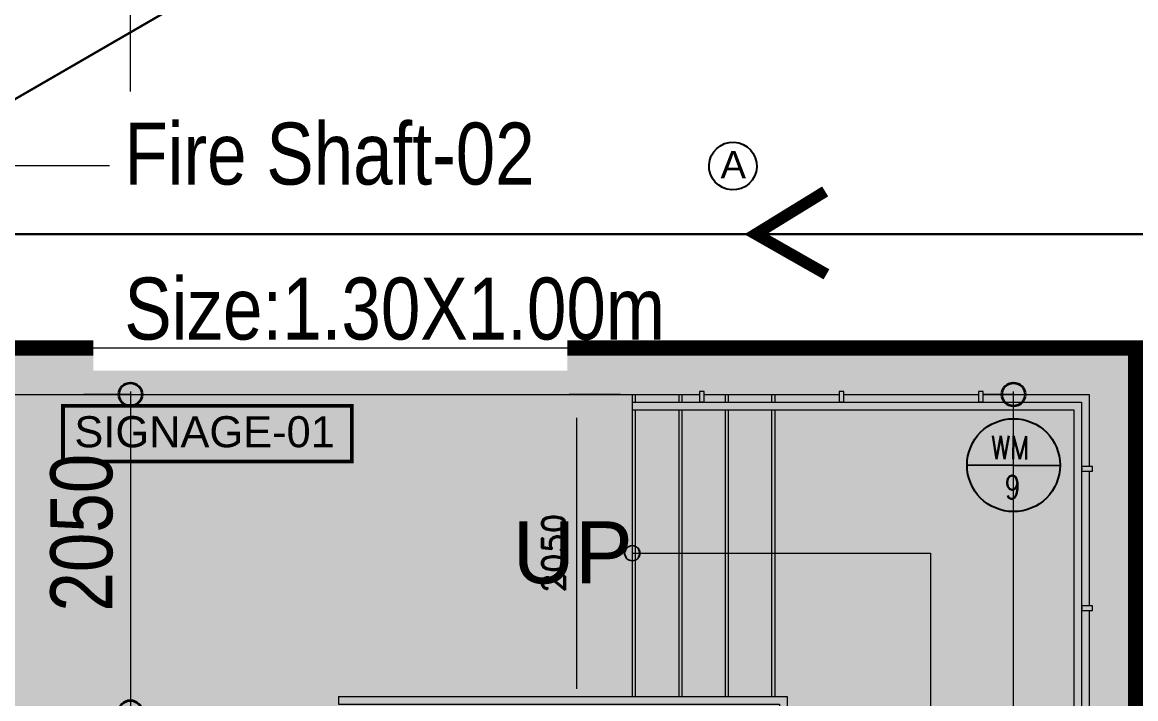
# Model space of a CAD drawing. Header units: millimetres. Extents: x 1706 to 249912, y -487248 to 27192.
# Drawn here: x 93299 to 100486, y -465312 to -460945 of the extents above; entities that cross this region are included whole.
import ezdxf

# ---------------------------------------------------------------- set-up
doc = ezdxf.new("R2010")
doc.units = ezdxf.units.MM
doc.linetypes.add('HIDDEN', pattern=[0.375, 0.25, -0.125])
doc.layers.get('0').update_dxf_attribs({"color": 251})
doc.layers.get('Defpoints').update_dxf_attribs({"color": 251})
for name, color, linetype, lineweight in [('A-ANNO-DIMS', 251, 'Continuous', 5), ('A-ANNO-DIMS-200', 251, 'Continuous', 5), ('A-FLOR-HRAL', 251, 'Continuous', 5), ('A-WALL', 251, 'Continuous', 5), ('A-WALL-PATT', 251, 'Continuous', 25), ('M-FIRE-FHC', 251, 'Continuous', 9), ('McD-Fire', 1, 'Continuous', 13), ('McD-Travel-Distance', 192, 'Continuous', 13), ('S-STRS', 251, 'Continuous', 5), ('S-STRS-ANNO', 251, 'Continuous', 5), ('S-STRS-IDEN', 251, 'Continuous', 5)]:
    doc.layers.add(name, color=color, linetype=linetype, lineweight=lineweight)
for name, color, linetype in [('FF-FAS-EQUIPMENTS', 5, 'Continuous'), ('FIRE DISTANCE', 1, 'HIDDEN'), ('I-ANNO-HTCH', 251, 'Continuous'), ('McD-SIGNAGES', 6, 'Continuous'), ('PHE-MULTI SENSOR DETECTOR (ABOVE', 3, 'Continuous'), ('SINAGES', 6, 'Continuous'), ('TRAVEL DISTANCE', 1, 'Continuous')]:
    doc.layers.add(name, color=color, linetype=linetype)
doc.styles.add('Arial', font='arial.ttf', dxfattribs={"height": 300})
doc.styles.add('Arial Narrow', font='ARIALN.TTF', dxfattribs={"height": 450})
doc.styles.add('ROMAN', font='romans.shx', dxfattribs={"width": 0.8})
doc.styles.add('romand', font='romand.shx')
doc.styles.add('Swis721 Cn BT', font='swissc.ttf', dxfattribs={"height": 395.68567})
doc.dimstyles.new('DIM 200', dxfattribs={"dimtxt": 150, "dimasz": 150, "dimexe": 50, "dimexo": 75, "dimgap": 75, "dimtad": 1, "dimdec": 0, "dimrnd": 5, "dimdsep": 46, "dimtxsty": 'romand', "dimcen": 0, "dimclrd": 7, "dimclre": 7, "dimclrt": 7, "dimadec": 0, "dimazin": 0, "dimtfac": 1, "dimtdec": 0, "dimtmove": 2, "dimatfit": 3, "dimfxl": 1, "dimtolj": 1, "dimtzin": 0, "dimarcsym": 0})
doc.dimstyles.new('RSP_DIM_2_0mm__DOT_', dxfattribs={"dimscale": 304.8, "dimtxt": 409.372389, "dimasz": 1.968504, "dimexe": 0.984252, "dimexo": 0.0625, "dimgap": 0, "dimtad": 1, "dimdec": 0, "dimrnd": 5, "dimzin": 0, "dimdsep": 46, "dimtxsty": 'Arial Narrow', "dimblk1": 'DOTSMALL', "dimblk2": 'DOTSMALL', "dimsah": 1, "dimcen": 0.09, "dimdle": 0.065617, "dimazin": 0, "dimtfac": 1, "dimtdec": 4, "dimtix": 1, "dimtmove": 0, "dimatfit": 3, "dimfxl": 0.656168, "dimfxlon": 1, "dimtvp": 1, "dimtolj": 1, "dimtzin": 0, "dimarcsym": 2})
doc.dimstyles.new('RSP_DIM_2_0mm__DOT__1', dxfattribs={"dimscale": 304.8, "dimtxt": 409.372389, "dimasz": 1.968504, "dimexe": 0.984252, "dimexo": 0.0625, "dimgap": 0, "dimtad": 1, "dimdec": 0, "dimrnd": 5, "dimzin": 0, "dimdsep": 46, "dimtxsty": 'Arial Narrow', "dimblk1": 'DOTSMALL', "dimblk2": 'DOTSMALL', "dimsah": 1, "dimcen": 0.09, "dimdle": 0.065617, "dimazin": 0, "dimtfac": 1, "dimtdec": 4, "dimtix": 1, "dimtmove": 2, "dimatfit": 3, "dimfxl": 0.656168, "dimfxlon": 1, "dimtvp": 1, "dimtolj": 1, "dimtzin": 0, "dimarcsym": 2})

# ---------------------------------------------------------------- blocks, each defined once
blk = doc.blocks.new('*D1159')
at = {"layer": 'Defpoints', "color": 0, "transparency": 16777216}
for p in [(-14007.4, 0), (-13650, 0), (-13650, -2050)]:
    blk.add_point(p, dxfattribs=at)
at = {"layer": 'McD-Fire', "color": 7, "lineweight": -2, "transparency": 16777216}
for p, q in [((-13725, 0), (-14057.4, 0)), ((-14007.4, -1900), (-14007.4, -150)), ((-13725, -2050), (-14057.4, -2050))]:
    blk.add_line(p, q, dxfattribs=at)
at = {"layer": 'McD-Fire', "color": 7, "transparency": 16777216}
for points in [[(-14032.4, -150), (-13982.4, -150), (-14007.4, 0)], [(-14032.4, -1900), (-13982.4, -1900), (-14007.4, -2050)]]:
    blk.add_solid(points, dxfattribs=at)
at = {"layer": 'McD-Fire', "color": 7, "transparency": 16777216, "insert": (-14157.4, -1025), "char_height": 150, "attachment_point": 5, "rotation": 90, "style": 'romand'}
blk.add_mtext('\\A1;2050', dxfattribs=at)
blk = doc.blocks.new('A$C2d0f243c')
at = {"layer": 'TRAVEL DISTANCE', "color": 7, "ltscale": 30, "const_width": 75}
blk.add_lwpolyline([(-446.8, 277.3), (0, 0), (-457.5, -257.9)], dxfattribs=at)
blk = doc.blocks.new('Above false ceiling')
at = {"extrusion": (0.007291, -0.048425, 0.9988)}
blk.add_circle((-0.1, 0.5, 0), 192.7, dxfattribs=at)
at = {"style": 'Arial'}
blk.add_text('A', height=222.3, rotation=0.00007, dxfattribs=at).set_placement((-100.5, -100, 0))
blk = doc.blocks.new('A$C68f52299')
at = {"layer": 'SINAGES', "color": 151, "const_width": 32.7}
blk.add_lwpolyline([(-1268.1, 488), (1268.1, 488), (1268.1, 0), (-1268.1, 0)], close=True, dxfattribs=at)
at = {"layer": 'SINAGES', "color": 7, "extrusion": (-7.03685e-08, 2.93977e-07, 1), "insert": (-1168.1, 397.4), "char_height": 272.72, "attachment_point": 1, "text_direction": (1, 0, 0), "style": 'Arial'}
blk.add_mtext_dynamic_manual_height_columns('SIGNAGE-01', width=4188.619, gutter_width=13.6, heights=[0], dxfattribs=at)
blk = doc.blocks.new('water mist-9ltr')
at = {"color": 72, "ltscale": 2}
blk.add_lwpolyline([(-300, 0), (300, 0)], dxfattribs=at)
blk.add_circle((0, 0), 300, dxfattribs=at)
at = {"color": 160, "ltscale": 2, "style": 'ROMAN', "width": 0.8}
for s, p in [('WM', (-145.8, 38.3)), ('9', (-56, -216.6))]:
    blk.add_text(s, height=150, dxfattribs=at).set_placement(p)
blk = doc.blocks.new('Railing - 40 x 12mm-V4-2ND FLOOR PLAN_')
at = {"layer": 'A-FLOR-HRAL'}
for p, q in [((50, 15), (-20, 15)), ((-20, 6), (-17.5, 6)), ((50, -15), (50, 15)), ((-17.5, -6), (-20, -6)), ((-20, -15), (50, -15))]:
    blk.add_line(p, q, dxfattribs=at)
at = {"layer": 'A-FLOR-HRAL', "flags": 128}
blk.add_lwpolyline([(-17.5, 6), (-17.8, 3.1), (-17.9, 0), (-17.8, -3.1), (-17.5, -6)], dxfattribs=at)
blk = doc.blocks.new('Railing - 40 x 12mm-V5-2ND FLOOR PLAN_')
at = {"layer": 'A-FLOR-HRAL'}
for p, q in [((50, 15), (-20, 15)), ((-20, 6), (-17.5, 6)), ((50, -15), (50, 15)), ((-17.5, -6), (-20, -6)), ((-20, -15), (50, -15))]:
    blk.add_line(p, q, dxfattribs=at)
at = {"layer": 'A-FLOR-HRAL', "flags": 128}
blk.add_lwpolyline([(-17.5, 6), (-17.8, 3.1), (-17.9, 0), (-17.8, -3.1), (-17.5, -6)], dxfattribs=at)
blk = doc.blocks.new('Railing - 40 x 12mm-V6-2ND FLOOR PLAN_')
at = {"layer": 'A-FLOR-HRAL'}
for p, q in [((-57.1, -6), (-57.1, 6)), ((-57.1, 6), (-38, 6)), ((50, 15), (-39, 15)), ((-38, 6), (-17.5, 6)), ((-38, 6), (-38, -6)), ((50, -15), (50, 15)), ((-38, -6), (-57.1, -6)), ((-39, -15), (50, -15)), ((-17.5, -6), (-38, -6))]:
    blk.add_line(p, q, dxfattribs=at)
at = {"layer": 'A-FLOR-HRAL', "flags": 128}
for points in [[(-39, 15), (-39.8, 14.7), (-40.5, 13.9), (-41.2, 12.5), (-41.8, 10.7), (-42.3, 8.5), (-42.7, 6)], [(-17.5, 6), (-17.8, 3.1), (-17.9, 0), (-17.8, -3.1), (-17.5, -6)], [(-42.7, -6), (-42.3, -8.5), (-41.8, -10.7), (-41.2, -12.5), (-40.5, -13.9), (-39.8, -14.7), (-39, -15)]]:
    blk.add_lwpolyline(points, dxfattribs=at)
blk = doc.blocks.new('Railing - Railing-1463117-2ND FLOOR PLAN_')
at = {"rotation": 90}
for name, p in [('Railing - 40 x 12mm-V4-2ND FLOOR PLAN_', (32458.5, -463377.4)), ('Railing - 40 x 12mm-V5-2ND FLOOR PLAN_', (33358.5, -463377.4)), ('Railing - 40 x 12mm-V5-2ND FLOOR PLAN_', (34258.5, -463377.4))]:
    blk.add_blockref(name, p, dxfattribs=at)
for name, p in [('Railing - 40 x 12mm-V5-2ND FLOOR PLAN_', (34928.5, -463827.4)), ('Railing - 40 x 12mm-V5-2ND FLOOR PLAN_', (34928.5, -464727.4)), ('Railing - 40 x 12mm-V6-2ND FLOOR PLAN_', (34928.5, -465847.4))]:
    blk.add_blockref(name, p)
blk = doc.blocks.new('Top Rail Type - Top Rail_Internal_-2413935-2ND FLOOR PLAN_')
at = {"layer": 'A-FLOR-HRAL'}
for p, q in [((30113.5, -465297.4), (30113.5, -465347.4)), ((30113.5, -465297.4), (32008.5, -465297.4)), ((32008.5, -465297.4), (33008.5, -465297.4)), ((33008.5, -465297.4), (33008.5, -466428.8)), ((30113.5, -465347.4), (32008.5, -465347.4)), ((32008.5, -465347.4), (32958.5, -465347.4)), ((32958.5, -465347.4), (32958.5, -466452.1)), ((32958.5, -466452.1), (33008.5, -466428.8))]:
    blk.add_line(p, q, dxfattribs=at)
blk = doc.blocks.new('Top Rail Type - Top Rail_Internal_-1463152-2ND FLOOR PLAN_')
at = {"layer": 'A-FLOR-HRAL'}
for p, q in [((32008.5, -463397.4), (32008.5, -463447.4)), ((32008.5, -463397.4), (32908.5, -463397.4)), ((32908.5, -463397.4), (34908.5, -463397.4)), ((34908.5, -463397.4), (34908.5, -465097.4)), ((32008.5, -463447.4), (32908.5, -463447.4)), ((32908.5, -463447.4), (34858.5, -463447.4)), ((34858.5, -463447.4), (34858.5, -465097.4)), ((34858.5, -465097.4), (34858.5, -465566.1)), ((34908.5, -465097.4), (34908.5, -465542.8)), ((34858.5, -465566.1), (34908.5, -465542.8))]:
    blk.add_line(p, q, dxfattribs=at)
blk = doc.blocks.new('DIMBLOCK140-2ND FLOOR PLAN_')
at = {"layer": 'A-ANNO-DIMS-200', "lineweight": 35, "transparency": 16777216}
h = blk.add_hatch(color=256, dxfattribs=at)
edge = h.paths.add_edge_path()
edge.add_arc((214332.6, -463347.4), 75, 0, 360)
h = blk.add_hatch(color=256, dxfattribs=at)
edge = h.paths.add_edge_path()
edge.add_arc((214332.6, -470147.4), 75, 0, 360)
at = {"layer": 'A-ANNO-DIMS-200', "transparency": 16777216}
for p, q in [((214332.6, -470167.4), (214332.6, -463327.4)), ((214332.6, -463347.4), (214132.6, -463347.4)), ((214332.6, -463347.4), (214632.6, -463347.4)), ((214332.6, -470147.4), (214132.6, -470147.4)), ((214332.6, -470147.4), (214632.6, -470147.4))]:
    blk.add_line(p, q, dxfattribs=at)
at = {"layer": 'A-ANNO-DIMS-200', "lineweight": 35, "transparency": 16777216}
for centre in [(214332.6, -463347.4), (214332.6, -470147.4)]:
    blk.add_circle(centre, 75, dxfattribs=at)
at = {"layer": 'A-ANNO-DIMS-200', "color": 0, "transparency": 16777216, "insert": (213815.7, -467508.5), "char_height": 400, "width": 904.518, "attachment_point": 1, "rotation": 90, "line_spacing_factor": 0.974696, "style": 'Arial Narrow'}
blk.add_mtext('6800', dxfattribs=at)
blk = doc.blocks.new('_DotSmall')
at = {"color": 0, "linetype": 'ByBlock', "const_width": 0.5}
blk.add_lwpolyline([(-0.0625, 0, 1), (0.0625, 0, 1)], format="xyb", close=True, dxfattribs=at)
blk = doc.blocks.new('DIMBLOCK141-2ND FLOOR PLAN_')
at = {"layer": 'A-ANNO-DIMS-200', "lineweight": 35, "transparency": 16777216}
h = blk.add_hatch(color=256, dxfattribs=at)
edge = h.paths.add_edge_path()
edge.add_arc((208632.7, -447947.4), 75, 0, 360)
h = blk.add_hatch(color=256, dxfattribs=at)
edge = h.paths.add_edge_path()
edge.add_arc((208632.7, -463047.4), 75, 0, 360)
at = {"layer": 'A-ANNO-DIMS-200', "transparency": 16777216}
for p, q in [((208632.7, -447947.4), (208332.7, -447947.4)), ((208632.7, -463067.4), (208632.7, -447927.4)), ((208632.7, -447947.4), (208832.7, -447947.4)), ((208632.7, -463047.4), (208432.7, -463047.4)), ((208632.7, -463047.4), (208932.7, -463047.4))]:
    blk.add_line(p, q, dxfattribs=at)
at = {"layer": 'A-ANNO-DIMS-200', "lineweight": 35, "transparency": 16777216}
for centre in [(208632.7, -447947.4), (208632.7, -463047.4)]:
    blk.add_circle(centre, 75, dxfattribs=at)
at = {"layer": 'A-ANNO-DIMS-200', "color": 0, "transparency": 16777216, "insert": (208115.8, -455968.5), "char_height": 400, "width": 1130.648, "attachment_point": 1, "rotation": 90, "line_spacing_factor": 0.974696, "style": 'Arial Narrow'}
blk.add_mtext('15100', dxfattribs=at)
blk = doc.blocks.new('DIMBLOCK142-2ND FLOOR PLAN_')
at = {"layer": 'A-ANNO-DIMS-200', "lineweight": 35, "transparency": 16777216}
h = blk.add_hatch(color=256, dxfattribs=at)
edge = h.paths.add_edge_path()
edge.add_arc((208632.7, -463347.4), 75, 0, 360)
h = blk.add_hatch(color=256, dxfattribs=at)
edge = h.paths.add_edge_path()
edge.add_arc((208632.7, -465397.4), 75, 0, 360)
at = {"layer": 'A-ANNO-DIMS-200', "transparency": 16777216}
for p, q in [((208632.7, -463327.4), (208632.7, -465417.4)), ((208632.7, -463347.4), (208332.7, -463347.4)), ((208632.7, -463347.4), (208832.7, -463347.4)), ((208632.7, -465397.4), (208432.7, -465397.4)), ((208632.7, -465397.4), (208932.7, -465397.4))]:
    blk.add_line(p, q, dxfattribs=at)
at = {"layer": 'A-ANNO-DIMS-200', "lineweight": 35, "transparency": 16777216}
for centre in [(208632.7, -463347.4), (208632.7, -465397.4)]:
    blk.add_circle(centre, 75, dxfattribs=at)
at = {"layer": 'A-ANNO-DIMS-200', "color": 0, "transparency": 16777216, "insert": (208115.8, -464749.3), "char_height": 400, "width": 904.518, "attachment_point": 1, "rotation": 90, "line_spacing_factor": 0.974696, "style": 'Arial Narrow'}
blk.add_mtext('2050', dxfattribs=at)
blk = doc.blocks.new('zw$3B71')
at = {"layer": 'I-ANNO-HTCH', "true_color": 0x4554a5, "transparency": 33554523}
h = blk.add_hatch(color=175, dxfattribs=at)
h.dxf.hatch_style = 1
h.paths.add_polyline_path([(-10400, -7100), (-17800, -7100), (-17800, -2050), (-18996, -2050), (-19000, 300), (-10400, 300)])
at = {"layer": 'FIRE DISTANCE', "linetype": 'Continuous', "ltscale": 100}
blk.add_lwpolyline([(-17800, -2050, 100, 100, 0), (-17798.5, -7100, 100, 100, 0), (-10400, -7100, 100, 100, 0), (-10400, 300, 100, 100, 0), (-17798.5, 300, 0, 0, 0)], format="xyseb", dxfattribs=at)
at = {"layer": 'McD-Travel-Distance', "ltscale": 100, "xscale": -1, "rotation": 359.762637984897}
blk.add_blockref('A$C2d0f243c', (-12852.5, 1035.1), dxfattribs=at)
at = {"layer": 'McD-Fire'}
dim = blk.add_aligned_dim(p1=(-13650, -2050), p2=(-13650, 0), distance=357.4, dimstyle='DIM 200', dxfattribs=at)
dim.commit()
dim.dimension.update_dxf_attribs({"geometry": '*D1159', "text_midpoint": (-14157.4, -1025)})
at = {"layer": 'McD-Fire', "color": 7, "insert": (-16927.9, 1754.7), "char_height": 400, "width": 2658.239, "attachment_point": 1, "line_spacing_factor": 1.5, "style": 'Swis721 Cn BT', "bg_fill": 2}
blk.add_mtext('Fire Shaft-02\\PSize:1.30X1.00m', dxfattribs=at)
at = {"layer": 'McD-Fire'}
blk.add_lwpolyline([(-10400, -7100), (-17800, -7100), (-17800, -2050), (-18996, -2050), (-19000, 300), (-10400, 300)], close=True, dxfattribs=at)
at = {"layer": 'McD-Travel-Distance', "const_width": 15}
for points in [[(-18033.5, -805.7), (-19030.2, -805.7, -0.414214), (-19530.2, -305.7), (-19530.2, 525.6, -0.231539), (-19337.1, 920.4), (6219.7, 15707.7)], [(-3042.4, -6384), (-6923.1, 1035.1), (-18782, 1035.1, 0.40931), (-19281.9, 543.5), (-19291.6, -32.8, 0.419134), (-18791.6, -541.2), (-18033.5, -541.2)]]:
    blk.add_lwpolyline(points, format="xyb", dxfattribs=at)
at = {"layer": 'McD-Fire'}
blk.add_leader([(-18350.4, -2250), (-18350.4, 1476.8), (-17024.7, 1476.8)], dimstyle='DIM 200', override={"dimasz": 300, "dimgap": 75, "dimtad": 0}, dxfattribs=at)
blk = doc.blocks.new('A$Cdfc9e3fe')
at = {"layer": 'A-WALL-PATT'}
for points in [[(-19000, 0), (-13215, 0), (-13213, 20), (-13185, 20), (-13185, 0), (-12315, 0), (-12313, 20), (-12285, 20), (-12285, 0), (-11415, 0), (-11413, 20), (-11385, 20), (-11385, 0), (-7700, 0), (-7700, 300), (-19000, 300)], [(-10700, -7100), (-10400, -7100), (-10400, 0), (-10700, 0), (-10700, -465), (-10680, -467), (-10680, -495), (-10700, -495), (-10700, -1365), (-10680, -1367), (-10680, -1395), (-10700, -1395), (-10700, -2485), (-10680, -2487), (-10680, -2515), (-10700, -2515), (-10700, -6800)]]:
    blk.add_hatch(color=256, dxfattribs=at).paths.add_polyline_path(points)
at = {"layer": 'S-STRS-ANNO'}
blk.add_hatch(color=256, dxfattribs=at).paths.add_polyline_path([(-13650, -1075), (-13614.6, -1060.4), (-13600, -1025), (-13614.6, -989.6), (-13650, -975), (-13685.4, -989.6), (-13700, -1025), (-13685.4, -1060.4)])
h = blk.add_hatch(color=256, dxfattribs=at)
edge = h.paths.add_edge_path()
edge.add_arc((-13650, -1025), 50, 0, 360)
at = {"layer": 'A-WALL'}
for p, q in [((-7700, 300), (-19000, 300)), ((-19000, 0), (-13214.4, 0)), ((-13185.6, 0), (-12314.4, 0)), ((-12285.6, 0), (-11414.4, 0)), ((-11385.6, 0), (-10700, 0)), ((-10700, 0), (-10700, -465.6)), ((-10700, -494.4), (-10700, -1365.6)), ((-10700, -1394.4), (-10700, -2485.6))]:
    blk.add_line(p, q, dxfattribs=at)
at = {"layer": 'S-STRS'}
for p, q in [((-13650, 0), (-13650, -50)), ((-13630, 0), (-13630, -50)), ((-13350, 0), (-13350, -50)), ((-13330, 0), (-13330, -50)), ((-13050, 0), (-13050, -50)), ((-13030, 0), (-13030, -50)), ((-12750, 0), (-12750, -50)), ((-12730, 0), (-12730, -50)), ((-13650, -100), (-13650, -1950)), ((-13630, -100), (-13630, -1950)), ((-13350, -100), (-13350, -1950)), ((-13330, -100), (-13330, -1950)), ((-13050, -100), (-13050, -1950)), ((-13030, -100), (-13030, -1950)), ((-12750, -100), (-12750, -1950)), ((-12730, -100), (-12730, -1950))]:
    blk.add_line(p, q, dxfattribs=at)
at = {"layer": 'S-STRS-ANNO'}
for p, q in [((-13685.4, -989.6), (-13700, -1025)), ((-13650, -975), (-13685.4, -989.6)), ((-13614.6, -989.6), (-13650, -975)), ((-13600, -1025), (-13614.6, -989.6)), ((-13700, -1025), (-13685.4, -1060.4)), ((-13685.4, -1060.4), (-13650, -1075)), ((-13650, -1025), (-13350, -1025)), ((-13650, -1075), (-13614.6, -1060.4)), ((-13614.6, -1060.4), (-13600, -1025)), ((-13350, -1025), (-13050, -1025)), ((-13050, -1025), (-12750, -1025)), ((-12750, -1025), (-11725, -1025)), ((-11725, -1025), (-11725, -2050))]:
    blk.add_line(p, q, dxfattribs=at)
blk.add_circle((-13650, -1025), 50, dxfattribs=at)
at = {"layer": 'A-FLOR-HRAL'}
for name in ['Railing - Railing-1463117-2ND FLOOR PLAN_', 'Top Rail Type - Top Rail_Internal_-1463152-2ND FLOOR PLAN_', 'Top Rail Type - Top Rail_Internal_-2413935-2ND FLOOR PLAN_']:
    blk.add_blockref(name, (-45658.5, 463347.4), dxfattribs=at)
at = {"layer": 'S-STRS-IDEN', "insert": (-14422.3, -819.6), "char_height": 400, "width": 926.709, "attachment_point": 1, "line_spacing_factor": 0.941778, "style": 'Arial'}
blk.add_mtext('UP', dxfattribs=at)
at = {"layer": 'A-ANNO-DIMS'}
for base, p1, p2, angle, override, picture, middle in [((-16888.7, 15400), (-17088.7, 300), (-16688.7, 15400), 270, {"dimpost": '<>', "dimfxl": 15105.333279}, 'DIMBLOCK141-2ND FLOOR PLAN_', (-17092.9, 7850)), ((-16888.7, -2050), (-16688.7, 0), (-17088.7, -2050), 90, {"dimpost": '<>', "dimfxl": 2088.659857}, 'DIMBLOCK142-2ND FLOOR PLAN_', (-17092.9, -1025))]:
    dim = blk.add_linear_dim(base=base, p1=p1, p2=p2, angle=angle, dimstyle='RSP_DIM_2_0mm__DOT_', override=override, dxfattribs=at)
    dim.commit()
    dim.dimension.update_dxf_attribs({"geometry": picture, "text_midpoint": middle, "insert": (-225521.4, 463347.4)})
dim = blk.add_linear_dim(base=(-11188.8, 0), p1=(-11388.8, -6800), p2=(-11388.8, 0), angle=90, dimstyle='RSP_DIM_2_0mm__DOT__1', override={"dimpost": '<>', "dimfxl": 6800}, dxfattribs=at)
dim.commit()
dim.dimension.update_dxf_attribs({"geometry": 'DIMBLOCK140-2ND FLOOR PLAN_', "text_midpoint": (-11439.1, -3708.9), "dimtype": 128, "text_rotation": 90, "insert": (-225521.4, 463347.4)})

msp = doc.modelspace()

# ---------------------------------------------------------------- block references
msp.add_blockref('A$Cdfc9e3fe', (110885.701, -463347.417))

# ---------------------------------------------------------------- next in the draw order: block references
at = {"layer": 'M-FIRE-FHC'}
msp.add_blockref('zw$3B71', (110885.699, -463347.417), dxfattribs=at)

# ---------------------------------------------------------------- next in the draw order: block references
at = {"layer": 'FF-FAS-EQUIPMENTS', "color": 3, "extrusion": (0.001975, -1.76967e-05, 0.999998), "rotation": 359.4074374937971}
msp.add_blockref('water mist-9ltr', (99696.718, -463803.835, 205.127), dxfattribs=at)
at = {"layer": 'McD-SIGNAGES', "xscale": 0.7352941176470589, "yscale": 0.7352941176470589, "zscale": 0.7352941176470589}
msp.add_blockref('A$C68f52299', (94494.144, -463780.073), dxfattribs=at)
at = {"layer": 'PHE-MULTI SENSOR DETECTOR (ABOVE', "xscale": 0.8, "yscale": 0.8, "zscale": 0.8}
msp.add_blockref('Above false ceiling', (97885.699, -461873.391), dxfattribs=at)

doc.saveas('drawing.dxf')
